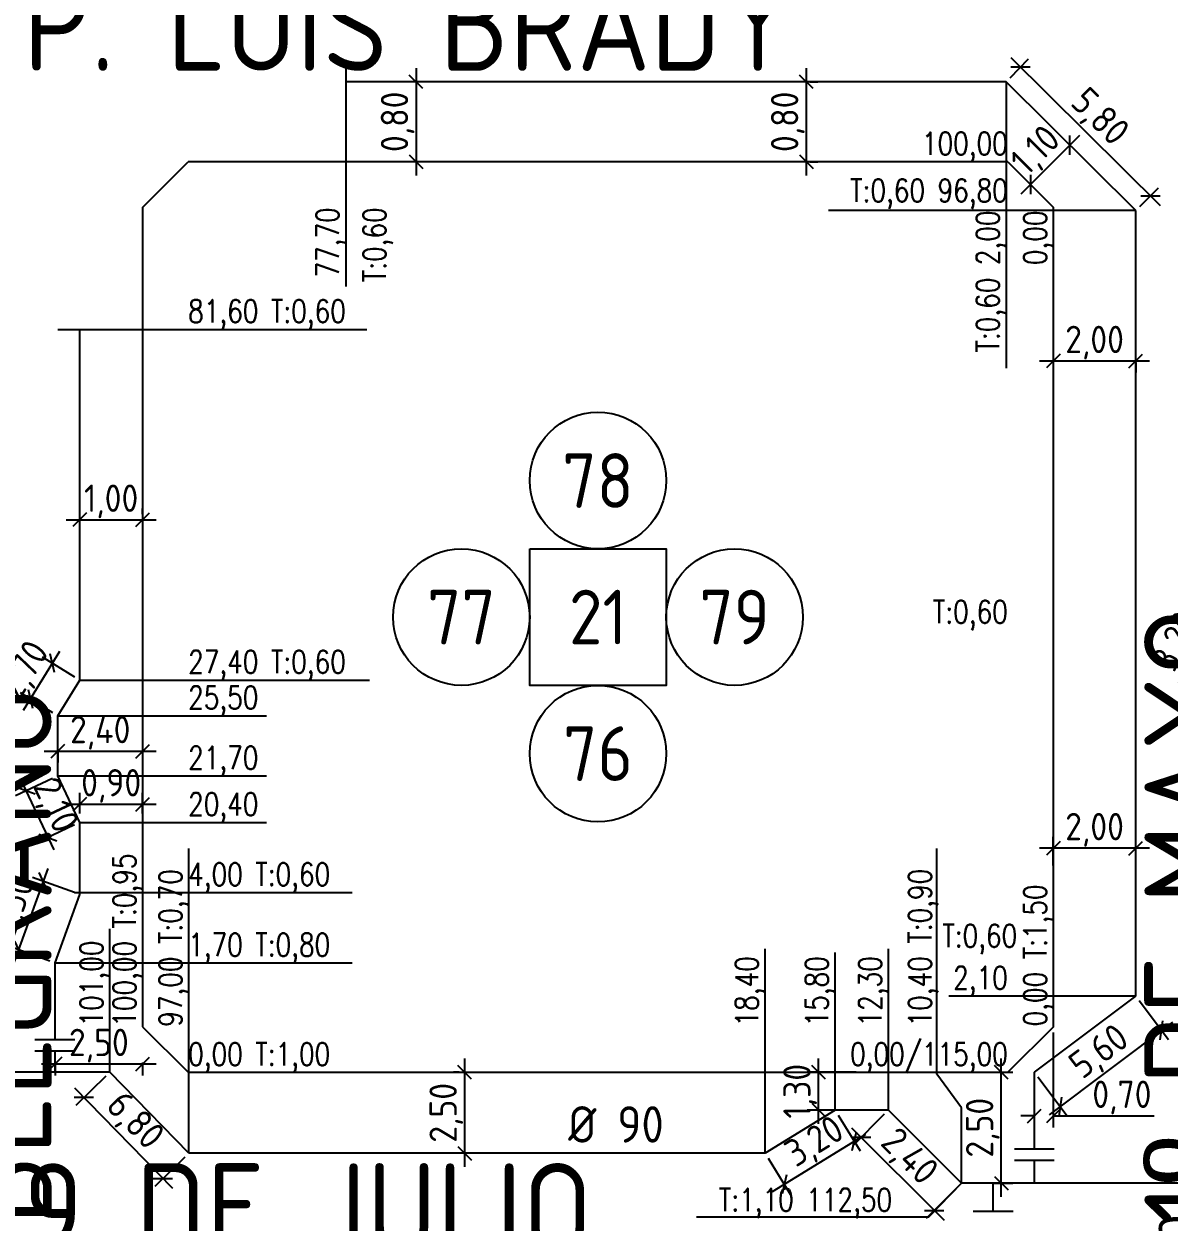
# Model space of a CAD drawing. Extents: x -48 to 13651, y -112 to 3468.
# Drawn here: x 2019.2 to 2144.9, y 1872.7 to 2004.3 of the extents above; entities that cross this region are included whole.
import ezdxf
from ezdxf.enums import TextEntityAlignment as Align

# ---------------------------------------------------------------- set-up
doc = ezdxf.new("R2010")
doc.units = 0
doc.header["$LTSCALE"] = 6
doc.header["$MEASUREMENT"] = 0
doc.layers.get('0').update_dxf_attribs({"linetype": 'CONTINUOUS'})
doc.layers.get('DEFPOINTS').update_dxf_attribs({"linetype": 'CONTINUOUS'})
for name, color, linetype in [('50', 41, 'CONTINUOUS'), ('63', 171, 'CONTINUOUS'), ('90', 11, 'CONTINUOUS'), ('CAS', 7, 'CONTINUOUS'), ('COTA', 2, 'CONTINUOUS'), ('MANZANAS', 7, 'CONTINUOUS'), ('NUMCASA', 12, 'CONTINUOUS'), ('NUMERO-CROQUIS', 13, 'CONTINUOUS'), ('NUMERO-MANZANA', 4, 'CONTINUOUS'), ('PROGRESIVA', 60, 'CONTINUOUS'), ('REDUCCIONES', 13, 'CONTINUOUS'), ('TXTDIAMETRO', 7, 'CONTINUOUS')]:
    doc.layers.add(name, color=color, linetype=linetype)
doc.layers.add('ATENCION', color=7, linetype='CONTINUOUS', plot=False)
doc.styles.add('ABADIMTCONDE', font='isocp.shx')
doc.styles.add('GEOSLAB703LTBT', font='isocp.shx', dxfattribs={"width": 0.9, "height": 8})
doc.styles.add('GOTHICE', font='GOTHICE.shx', dxfattribs={"height": 0.6})
doc.styles.add('ROMANS', font='romans.shx', dxfattribs={"width": 0.8, "height": 2.5})
doc.dimstyles.new('COTA02', dxfattribs={"dimtxt": 3, "dimasz": 1.5, "dimexe": 1.25, "dimexo": 0.625, "dimgap": 0.3, "dimtad": 1, "dimtoh": 1, "dimdsep": 46, "dimlunit": 6, "dimtxsty": 'ABADIMTCONDE', "dimblk1": 'OBLIQUE', "dimblk2": 'OBLIQUE', "dimsah": 1, "dimcen": 2.5, "dimdle": 1.5, "dimclrd": 60, "dimclre": 60, "dimclrt": 256, "dimadec": 0, "dimazin": 0, "dimtfac": 1, "dimtix": 1, "dimtofl": 0, "dimtmove": 0, "dimatfit": 0, "dimldrblk": 'OBLIQUE', "dimfxl": 1, "dimtolj": 1, "dimtzin": 0, "dimarcsym": 0})

# ---------------------------------------------------------------- blocks, each defined once
blk = doc.blocks.new('_OBLIQUE')
at = {"color": 0, "linetype": 'ByBlock'}
blk.add_line((-0.5, -0.5), (0.5, 0.5), dxfattribs=at)
blk = doc.blocks.new('*D330')
at = {"layer": 'COTA', "color": 60, "lineweight": -2, "transparency": 16777216}
for p, q in [((2149.5, 1939.01), (2145.97, 1931.95)), ((2151.56, 1936.3), (2147.71, 1938.23)), ((2149.37, 1931.93), (2145.52, 1933.85))]:
    blk.add_line(p, q, dxfattribs=at)
at = {"layer": 'DEFPOINTS', "color": 0, "transparency": 16777216}
for p in [(2152.12, 1936.02), (2146.64, 1933.29), (2149.93, 1931.65)]:
    blk.add_point(p, dxfattribs=at)
at = {"layer": 'COTA', "color": 60, "lineweight": -2, "transparency": 16777216, "xscale": 1.5, "yscale": 1.5, "zscale": 1.5}
for p, rotation in [((2148.83, 1937.67), 63.40057499952695), ((2146.64, 1933.29), 243.4005749995269)]:
    blk.add_blockref('_OBLIQUE', p, dxfattribs=dict(at, rotation=rotation))
at = {"layer": 'COTA', "transparency": 16777216, "insert": (2145.93, 1936.39), "char_height": 3, "attachment_point": 5, "rotation": 63.4006, "style": 'ABADIMTCONDE'}
blk.add_mtext('\\A1;3,20', dxfattribs=at)
blk = doc.blocks.new('*D334')
at = {"layer": 'COTA', "color": 60, "lineweight": -2, "transparency": 16777216}
for p, q in [((2067.61, 1878.75), (2067.61, 1890.65)), ((2066.98, 1889.15), (2066.36, 1889.15)), ((2066.98, 1880.25), (2066.36, 1880.25))]:
    blk.add_line(p, q, dxfattribs=at)
at = {"layer": 'DEFPOINTS', "color": 0, "transparency": 16777216}
for p in [(2067.61, 1889.15), (2067.61, 1889.15), (2067.61, 1880.25)]:
    blk.add_point(p, dxfattribs=at)
at = {"layer": 'COTA', "color": 60, "lineweight": -2, "transparency": 16777216, "xscale": 1.5, "yscale": 1.5, "zscale": 1.5}
for p, rotation in [((2067.61, 1889.15), 90), ((2067.61, 1880.25), 270)]:
    blk.add_blockref('_OBLIQUE', p, dxfattribs=dict(at, rotation=rotation))
at = {"layer": 'COTA', "transparency": 16777216, "insert": (2065.58, 1884.7), "char_height": 3, "attachment_point": 5, "rotation": 90, "style": 'ABADIMTCONDE'}
blk.add_mtext('\\A1;2,50', dxfattribs=at)
blk = doc.blocks.new('*D335')
at = {"layer": 'COTA', "color": 60, "lineweight": -2, "transparency": 16777216}
for p, q in [((2106.46, 1883.49), (2106.46, 1890.65)), ((2110.57, 1889.15), (2105.21, 1889.15)), ((2110.57, 1884.99), (2105.21, 1884.99))]:
    blk.add_line(p, q, dxfattribs=at)
at = {"layer": 'DEFPOINTS', "color": 0, "transparency": 16777216}
for p in [(2106.46, 1889.15), (2111.2, 1889.15), (2111.2, 1884.99)]:
    blk.add_point(p, dxfattribs=at)
at = {"layer": 'COTA', "color": 60, "lineweight": -2, "transparency": 16777216, "xscale": 1.5, "yscale": 1.5, "zscale": 1.5}
for p, rotation in [((2106.46, 1889.15), 90), ((2106.46, 1884.99), 270)]:
    blk.add_blockref('_OBLIQUE', p, dxfattribs=dict(at, rotation=rotation))
at = {"layer": 'COTA', "transparency": 16777216, "insert": (2104.43, 1887.07), "char_height": 3, "attachment_point": 5, "rotation": 90, "style": 'ABADIMTCONDE'}
blk.add_mtext('\\A1;1,30', dxfattribs=at)
blk = doc.blocks.new('*D336')
at = {"layer": 'COTA', "color": 60, "lineweight": -2, "transparency": 16777216}
for p, q in [((2126.52, 1875.47), (2126.52, 1890.65)), ((2125.56, 1889.15), (2127.77, 1889.15)), ((2125.56, 1876.97), (2127.77, 1876.97))]:
    blk.add_line(p, q, dxfattribs=at)
at = {"layer": 'DEFPOINTS', "color": 0, "transparency": 16777216}
for p in [(2124.94, 1889.15), (2126.52, 1889.15), (2124.94, 1876.97)]:
    blk.add_point(p, dxfattribs=at)
at = {"layer": 'COTA', "color": 60, "lineweight": -2, "transparency": 16777216, "xscale": 1.5, "yscale": 1.5, "zscale": 1.5}
for p, rotation in [((2126.52, 1889.15), 90), ((2126.52, 1876.97), 270)]:
    blk.add_blockref('_OBLIQUE', p, dxfattribs=dict(at, rotation=rotation))
at = {"layer": 'COTA', "transparency": 16777216, "insert": (2124.49, 1883.06), "char_height": 3, "attachment_point": 5, "rotation": 90, "style": 'ABADIMTCONDE'}
blk.add_mtext('\\A1;2,50', dxfattribs=at)
blk = doc.blocks.new('*D337')
at = {"layer": 'COTA', "color": 60, "lineweight": -2, "transparency": 16777216}
for p, q in [((2108.6, 1884.45), (2111.03, 1880.52)), ((2101.41, 1876.05), (2111.65, 1882.37)), ((2100.92, 1879.72), (2103.35, 1875.78))]:
    blk.add_line(p, q, dxfattribs=at)
at = {"layer": 'DEFPOINTS', "color": 0, "transparency": 16777216}
for p in [(2108.27, 1884.99), (2110.38, 1881.58), (2100.59, 1880.25)]:
    blk.add_point(p, dxfattribs=at)
at = {"layer": 'COTA', "color": 60, "lineweight": -2, "transparency": 16777216, "xscale": 1.5, "yscale": 1.5, "zscale": 1.5}
for p, rotation in [((2110.38, 1881.58), 31.65678850141489), ((2102.69, 1876.84), 211.6567885014149)]:
    blk.add_blockref('_OBLIQUE', p, dxfattribs=dict(at, rotation=rotation))
at = {"layer": 'COTA', "transparency": 16777216, "insert": (2106.13, 1881.34), "char_height": 3, "attachment_point": 5, "rotation": 31.6568, "style": 'ABADIMTCONDE'}
blk.add_mtext('\\A1;3,20', dxfattribs=at)
blk = doc.blocks.new('*D338')
at = {"layer": 'COTA', "color": 60, "lineweight": -2, "transparency": 16777216}
for p, q in [((2113.67, 1884.54), (2110.25, 1881.11)), ((2110.07, 1883.06), (2120.23, 1872.92)), ((2121.71, 1876.52), (2118.28, 1873.09))]:
    blk.add_line(p, q, dxfattribs=at)
at = {"layer": 'DEFPOINTS', "color": 0, "transparency": 16777216}
for p in [(2114.12, 1884.99), (2122.15, 1876.97), (2119.16, 1873.98)]:
    blk.add_point(p, dxfattribs=at)
at = {"layer": 'COTA', "color": 60, "lineweight": -2, "transparency": 16777216, "xscale": 1.5, "yscale": 1.5, "zscale": 1.5}
for p, rotation in [((2111.13, 1882), 135.0429450008638), ((2119.16, 1873.98), 315.0429450008639)]:
    blk.add_blockref('_OBLIQUE', p, dxfattribs=dict(at, rotation=rotation))
at = {"layer": 'COTA', "transparency": 16777216, "insert": (2116.27, 1879.73), "char_height": 3, "attachment_point": 5, "rotation": 315.0429, "style": 'ABADIMTCONDE'}
blk.add_mtext('\\A1;2,40', dxfattribs=at)
blk = doc.blocks.new('*D339')
at = {"layer": 'COTA', "color": 60, "lineweight": -2, "transparency": 16777216}
for p, q in [((2028.18, 1888.71), (2024.89, 1885.5)), ((2024.74, 1887.45), (2035.52, 1876.41)), ((2036.86, 1879.81), (2033.57, 1876.61))]:
    blk.add_line(p, q, dxfattribs=at)
at = {"layer": 'DEFPOINTS', "color": 0, "transparency": 16777216}
for p in [(2028.62, 1889.15), (2037.31, 1880.25), (2034.47, 1877.48)]:
    blk.add_point(p, dxfattribs=at)
at = {"layer": 'COTA', "color": 60, "lineweight": -2, "transparency": 16777216, "xscale": 1.5, "yscale": 1.5, "zscale": 1.5}
for p, rotation in [((2025.79, 1886.38), 134.2998810255233), ((2034.47, 1877.48), 314.2998810255233)]:
    blk.add_blockref('_OBLIQUE', p, dxfattribs=dict(at, rotation=rotation))
at = {"layer": 'COTA', "transparency": 16777216, "insert": (2031.25, 1883.68), "char_height": 3, "attachment_point": 5, "rotation": 314.2999, "style": 'ABADIMTCONDE'}
blk.add_mtext('\\A1;6,80', dxfattribs=at)
blk = doc.blocks.new('*D341')
at = {"layer": 'COTA', "color": 60, "lineweight": -2, "transparency": 16777216}
for p, q in [((2021.42, 1924.41), (2033.73, 1924.41)), ((2022.92, 1924.38), (2022.92, 1923.16)), ((2032.23, 1924.38), (2032.23, 1923.16))]:
    blk.add_line(p, q, dxfattribs=at)
at = {"layer": 'DEFPOINTS', "color": 0, "transparency": 16777216}
for p in [(2022.92, 1925.01), (2032.23, 1925.01), (2032.23, 1924.41)]:
    blk.add_point(p, dxfattribs=at)
at = {"layer": 'COTA', "color": 60, "lineweight": -2, "transparency": 16777216, "xscale": 1.5, "yscale": 1.5, "zscale": 1.5, "rotation": 180}
blk.add_blockref('_OBLIQUE', (2022.92, 1924.41), dxfattribs=at)
at = {"layer": 'COTA', "color": 60, "lineweight": -2, "transparency": 16777216, "xscale": 1.5, "yscale": 1.5, "zscale": 1.5}
blk.add_blockref('_OBLIQUE', (2032.23, 1924.41), dxfattribs=at)
at = {"layer": 'COTA', "transparency": 16777216, "insert": (2027.58, 1926.44), "char_height": 3, "attachment_point": 5, "style": 'ABADIMTCONDE'}
blk.add_mtext('\\A1;2,40', dxfattribs=at)
blk = doc.blocks.new('*D342')
at = {"layer": 'COTA', "color": 60, "lineweight": -2, "transparency": 16777216}
for p, q in [((2023.83, 1918.58), (2033.73, 1918.58)), ((2025.33, 1917.56), (2025.33, 1919.83)), ((2032.23, 1917.56), (2032.23, 1919.83))]:
    blk.add_line(p, q, dxfattribs=at)
at = {"layer": 'DEFPOINTS', "color": 0, "transparency": 16777216}
for p in [(2032.23, 1918.58), (2025.33, 1916.94), (2032.23, 1916.94)]:
    blk.add_point(p, dxfattribs=at)
at = {"layer": 'COTA', "color": 60, "lineweight": -2, "transparency": 16777216, "xscale": 1.5, "yscale": 1.5, "zscale": 1.5, "rotation": 180}
blk.add_blockref('_OBLIQUE', (2025.33, 1918.58), dxfattribs=at)
at = {"layer": 'COTA', "color": 60, "lineweight": -2, "transparency": 16777216, "xscale": 1.5, "yscale": 1.5, "zscale": 1.5}
blk.add_blockref('_OBLIQUE', (2032.23, 1918.58), dxfattribs=at)
at = {"layer": 'COTA', "transparency": 16777216, "insert": (2028.78, 1920.6), "char_height": 3, "attachment_point": 5, "style": 'ABADIMTCONDE'}
blk.add_mtext('\\A1;0,90', dxfattribs=at)
blk = doc.blocks.new('*D343')
at = {"layer": 'COTA', "color": 60, "lineweight": -2, "transparency": 16777216}
for p, q in [((2021.12, 1890.06), (2033.73, 1890.06)), ((2022.62, 1890.22), (2022.62, 1888.81)), ((2032.23, 1890.22), (2032.23, 1888.81))]:
    blk.add_line(p, q, dxfattribs=at)
at = {"layer": 'DEFPOINTS', "color": 0, "transparency": 16777216}
for p in [(2022.62, 1890.84), (2032.23, 1890.84), (2032.23, 1890.06)]:
    blk.add_point(p, dxfattribs=at)
at = {"layer": 'COTA', "color": 60, "lineweight": -2, "transparency": 16777216, "xscale": 1.5, "yscale": 1.5, "zscale": 1.5, "rotation": 180}
blk.add_blockref('_OBLIQUE', (2022.62, 1890.06), dxfattribs=at)
at = {"layer": 'COTA', "color": 60, "lineweight": -2, "transparency": 16777216, "xscale": 1.5, "yscale": 1.5, "zscale": 1.5}
blk.add_blockref('_OBLIQUE', (2032.23, 1890.06), dxfattribs=at)
at = {"layer": 'COTA', "transparency": 16777216, "insert": (2027.43, 1892.08), "char_height": 3, "attachment_point": 5, "style": 'ABADIMTCONDE'}
blk.add_mtext('\\A1;2,50', dxfattribs=at)
blk = doc.blocks.new('*D344')
at = {"layer": 'COTA', "color": 60, "lineweight": -2, "transparency": 16777216}
for p, q in [((2023.1, 1935.36), (2019.12, 1928.89)), ((2024.8, 1932.55), (2021.25, 1934.74)), ((2022.39, 1928.64), (2018.84, 1930.83))]:
    blk.add_line(p, q, dxfattribs=at)
at = {"layer": 'DEFPOINTS', "color": 0, "transparency": 16777216}
for p in [(2025.33, 1932.22), (2019.9, 1930.17), (2022.92, 1928.31)]:
    blk.add_point(p, dxfattribs=at)
at = {"layer": 'COTA', "color": 60, "lineweight": -2, "transparency": 16777216, "xscale": 1.5, "yscale": 1.5, "zscale": 1.5}
for p, rotation in [((2022.31, 1934.08), 58.35408803042115), ((2019.9, 1930.17), 238.3540880304211)]:
    blk.add_blockref('_OBLIQUE', p, dxfattribs=dict(at, rotation=rotation))
at = {"layer": 'COTA', "transparency": 16777216, "insert": (2019.38, 1933.19), "char_height": 3, "attachment_point": 5, "rotation": 58.3541, "style": 'ABADIMTCONDE'}
blk.add_mtext('\\A1;2,70', dxfattribs=at)
blk = doc.blocks.new('*D345')
at = {"layer": 'COTA', "color": 60, "lineweight": -2, "transparency": 16777216}
for p, q in [((2022.35, 1921.43), (2018.29, 1919.52)), ((2018.78, 1921.41), (2022.47, 1913.58)), ((2024.76, 1916.32), (2020.7, 1914.4))]:
    blk.add_line(p, q, dxfattribs=at)
at = {"layer": 'DEFPOINTS', "color": 0, "transparency": 16777216}
for p in [(2022.92, 1921.7), (2025.33, 1916.59), (2021.83, 1914.94)]:
    blk.add_point(p, dxfattribs=at)
at = {"layer": 'COTA', "color": 60, "lineweight": -2, "transparency": 16777216, "xscale": 1.5, "yscale": 1.5, "zscale": 1.5}
for p, rotation in [((2019.42, 1920.05), 115.2342784819449), ((2021.83, 1914.94), 295.2342784819449)]:
    blk.add_blockref('_OBLIQUE', p, dxfattribs=dict(at, rotation=rotation))
at = {"layer": 'COTA', "transparency": 16777216, "insert": (2022.46, 1918.36), "char_height": 3, "attachment_point": 5, "rotation": 295.2343, "style": 'ABADIMTCONDE'}
blk.add_mtext('\\A1;2,10', dxfattribs=at)
blk = doc.blocks.new('*D346')
at = {"layer": 'COTA', "color": 60, "lineweight": -2, "transparency": 16777216}
for p, q in [((2021.83, 1911.53), (2018.1, 1901.19)), ((2024.74, 1908.89), (2020.14, 1910.55)), ((2022.03, 1901.37), (2017.43, 1903.03))]:
    blk.add_line(p, q, dxfattribs=at)
at = {"layer": 'DEFPOINTS', "color": 0, "transparency": 16777216}
for p in [(2025.33, 1908.68), (2018.61, 1902.6), (2022.62, 1901.16)]:
    blk.add_point(p, dxfattribs=at)
at = {"layer": 'COTA', "color": 60, "lineweight": -2, "transparency": 16777216, "xscale": 1.5, "yscale": 1.5, "zscale": 1.5}
for p, rotation in [((2021.32, 1910.12), 70.17368347826982), ((2018.61, 1902.6), 250.1736834782698)]:
    blk.add_blockref('_OBLIQUE', p, dxfattribs=dict(at, rotation=rotation))
at = {"layer": 'COTA', "transparency": 16777216, "insert": (2018.17, 1907.36), "char_height": 3, "attachment_point": 5, "rotation": 70.1737, "style": 'ABADIMTCONDE'}
blk.add_mtext('\\A1;3,30', dxfattribs=at)
blk = doc.blocks.new('*D347')
at = {"layer": 'COTA', "color": 60, "lineweight": -2, "transparency": 16777216}
for p, q in [((2062.26, 1999.43), (2062.26, 1987.65)), ((2061.86, 1997.93), (2061.01, 1997.93)), ((2061.86, 1989.15), (2061.01, 1989.15))]:
    blk.add_line(p, q, dxfattribs=at)
at = {"layer": 'DEFPOINTS', "color": 0, "transparency": 16777216}
for p in [(2062.49, 1997.93), (2062.26, 1989.15), (2062.49, 1989.15)]:
    blk.add_point(p, dxfattribs=at)
at = {"layer": 'COTA', "color": 60, "lineweight": -2, "transparency": 16777216, "xscale": 1.5, "yscale": 1.5, "zscale": 1.5}
for p, rotation in [((2062.26, 1997.93), 90), ((2062.26, 1989.15), 270)]:
    blk.add_blockref('_OBLIQUE', p, dxfattribs=dict(at, rotation=rotation))
at = {"layer": 'COTA', "transparency": 16777216, "insert": (2060.24, 1993.54), "char_height": 3, "attachment_point": 5, "rotation": 90, "style": 'ABADIMTCONDE'}
blk.add_mtext('\\A1;0,80', dxfattribs=at)
blk = doc.blocks.new('*D348')
at = {"layer": 'COTA', "color": 60, "lineweight": -2, "transparency": 16777216}
for p, q in [((2105.11, 1999.43), (2105.11, 1987.65)), ((2105.51, 1997.93), (2106.36, 1997.93)), ((2105.51, 1989.15), (2106.36, 1989.15))]:
    blk.add_line(p, q, dxfattribs=at)
at = {"layer": 'DEFPOINTS', "color": 0, "transparency": 16777216}
for p in [(2104.88, 1997.93), (2104.88, 1989.15), (2105.11, 1989.15)]:
    blk.add_point(p, dxfattribs=at)
at = {"layer": 'COTA', "color": 60, "lineweight": -2, "transparency": 16777216, "xscale": 1.5, "yscale": 1.5, "zscale": 1.5}
for p, rotation in [((2105.11, 1997.93), 90), ((2105.11, 1989.15), 270)]:
    blk.add_blockref('_OBLIQUE', p, dxfattribs=dict(at, rotation=rotation))
at = {"layer": 'COTA', "transparency": 16777216, "insert": (2103.08, 1993.54), "char_height": 3, "attachment_point": 5, "rotation": 90, "style": 'ABADIMTCONDE'}
blk.add_mtext('\\A1;0,80', dxfattribs=at)
blk = doc.blocks.new('*D349')
at = {"layer": 'COTA', "color": 60, "lineweight": -2, "transparency": 16777216}
for p, q in [((2135.12, 1992.03), (2128.67, 1985.58)), ((2133.72, 1991.31), (2133.17, 1991.85)), ((2129.4, 1986.98), (2128.85, 1987.53))]:
    blk.add_line(p, q, dxfattribs=at)
at = {"layer": 'DEFPOINTS', "color": 0, "transparency": 16777216}
for p in [(2134.16, 1990.86), (2129.73, 1986.65), (2129.84, 1986.54)]:
    blk.add_point(p, dxfattribs=at)
at = {"layer": 'COTA', "color": 60, "lineweight": -2, "transparency": 16777216, "xscale": 1.5, "yscale": 1.5, "zscale": 1.5}
for p, rotation in [((2134.06, 1990.97), 45), ((2129.73, 1986.65), 225)]:
    blk.add_blockref('_OBLIQUE', p, dxfattribs=dict(at, rotation=rotation))
at = {"layer": 'COTA', "transparency": 16777216, "insert": (2130.46, 1990.24), "char_height": 3, "attachment_point": 5, "rotation": 45, "style": 'ABADIMTCONDE'}
blk.add_mtext('\\A1;1,10', dxfattribs=at)
blk = doc.blocks.new('*D350')
at = {"layer": 'COTA', "color": 60, "lineweight": -2, "transparency": 16777216}
for p, q in [((2127.48, 1998.37), (2129.52, 2000.44)), ((2127.58, 2000.61), (2143.95, 1984.36)), ((2141.72, 1984.24), (2143.77, 1986.3))]:
    blk.add_line(p, q, dxfattribs=at)
at = {"layer": 'DEFPOINTS', "color": 0, "transparency": 16777216}
for p in [(2127.04, 1997.93), (2142.89, 1985.42), (2141.28, 1983.8)]:
    blk.add_point(p, dxfattribs=at)
at = {"layer": 'COTA', "color": 60, "lineweight": -2, "transparency": 16777216, "xscale": 1.5, "yscale": 1.5, "zscale": 1.5}
for p, rotation in [((2128.64, 1999.55), 135.2234348474931), ((2142.89, 1985.42), 315.2234348474931)]:
    blk.add_blockref('_OBLIQUE', p, dxfattribs=dict(at, rotation=rotation))
at = {"layer": 'COTA', "transparency": 16777216, "insert": (2137.19, 1993.92), "char_height": 3, "attachment_point": 5, "rotation": 315.2234, "style": 'ABADIMTCONDE'}
blk.add_mtext('\\A1;5,80', dxfattribs=at)
blk = doc.blocks.new('*D351')
at = {"layer": 'COTA', "color": 60, "lineweight": -2, "transparency": 16777216}
for p, q in [((2142.78, 1967.26), (2130.73, 1967.26)), ((2132.23, 1967.09), (2132.23, 1966.01)), ((2141.28, 1967.09), (2141.28, 1966.01))]:
    blk.add_line(p, q, dxfattribs=at)
at = {"layer": 'DEFPOINTS', "color": 0, "transparency": 16777216}
for p in [(2132.23, 1967.71), (2132.23, 1967.26), (2141.28, 1967.71)]:
    blk.add_point(p, dxfattribs=at)
at = {"layer": 'COTA', "color": 60, "lineweight": -2, "transparency": 16777216, "xscale": 1.5, "yscale": 1.5, "zscale": 1.5, "rotation": 180}
blk.add_blockref('_OBLIQUE', (2132.23, 1967.26), dxfattribs=at)
at = {"layer": 'COTA', "color": 60, "lineweight": -2, "transparency": 16777216, "xscale": 1.5, "yscale": 1.5, "zscale": 1.5}
blk.add_blockref('_OBLIQUE', (2141.28, 1967.26), dxfattribs=at)
at = {"layer": 'COTA', "transparency": 16777216, "insert": (2136.76, 1969.29), "char_height": 3, "attachment_point": 5, "style": 'ABADIMTCONDE'}
blk.add_mtext('\\A1;2,00', dxfattribs=at)
blk = doc.blocks.new('*D352')
at = {"layer": 'COTA', "color": 60, "lineweight": -2, "transparency": 16777216}
for p, q in [((2132.23, 1911.86), (2132.23, 1915.01)), ((2141.28, 1911.86), (2141.28, 1915.01)), ((2142.78, 1913.76), (2130.73, 1913.76))]:
    blk.add_line(p, q, dxfattribs=at)
at = {"layer": 'DEFPOINTS', "color": 0, "transparency": 16777216}
for p in [(2132.23, 1913.76), (2132.23, 1911.23), (2141.28, 1911.23)]:
    blk.add_point(p, dxfattribs=at)
at = {"layer": 'COTA', "color": 60, "lineweight": -2, "transparency": 16777216, "xscale": 1.5, "yscale": 1.5, "zscale": 1.5, "rotation": 180}
blk.add_blockref('_OBLIQUE', (2132.23, 1913.76), dxfattribs=at)
at = {"layer": 'COTA', "color": 60, "lineweight": -2, "transparency": 16777216, "xscale": 1.5, "yscale": 1.5, "zscale": 1.5}
blk.add_blockref('_OBLIQUE', (2141.28, 1913.76), dxfattribs=at)
at = {"layer": 'COTA', "transparency": 16777216, "insert": (2136.76, 1915.78), "char_height": 3, "attachment_point": 5, "style": 'ABADIMTCONDE'}
blk.add_mtext('\\A1;2,00', dxfattribs=at)
blk = doc.blocks.new('*D353')
at = {"layer": 'COTA', "color": 60, "lineweight": -2, "transparency": 16777216}
for p, q in [((2141.66, 1897.02), (2144.87, 1892.76)), ((2145.31, 1894.66), (2131.79, 1884.48)), ((2130.53, 1888.65), (2133.74, 1884.38))]:
    blk.add_line(p, q, dxfattribs=at)
at = {"layer": 'DEFPOINTS', "color": 0, "transparency": 16777216}
for p in [(2141.28, 1897.52), (2130.15, 1889.15), (2132.99, 1885.38)]:
    blk.add_point(p, dxfattribs=at)
at = {"layer": 'COTA', "color": 60, "lineweight": -2, "transparency": 16777216, "xscale": 1.5, "yscale": 1.5, "zscale": 1.5}
for p, rotation in [((2144.12, 1893.76), 36.96372825846124), ((2132.99, 1885.38), 216.9637282584613)]:
    blk.add_blockref('_OBLIQUE', p, dxfattribs=dict(at, rotation=rotation))
at = {"layer": 'COTA', "transparency": 16777216, "insert": (2137.4, 1891.23), "char_height": 3, "attachment_point": 5, "rotation": 36.9637, "style": 'ABADIMTCONDE'}
blk.add_mtext('\\A1;5,60', dxfattribs=at)
blk = doc.blocks.new('*D1079')
at = {"layer": 'COTA', "color": 60, "lineweight": -2, "transparency": 16777216}
for p, q in [((2025.33, 1950.45), (2025.33, 1951.08)), ((2032.23, 1950.45), (2032.23, 1951.08)), ((2023.83, 1949.83), (2033.73, 1949.83))]:
    blk.add_line(p, q, dxfattribs=at)
at = {"layer": 'DEFPOINTS', "color": 0, "transparency": 16777216}
for p in [(2025.33, 1949.83), (2032.23, 1949.83), (2032.23, 1949.83)]:
    blk.add_point(p, dxfattribs=at)
at = {"layer": 'COTA', "color": 60, "lineweight": -2, "transparency": 16777216, "xscale": 1.5, "yscale": 1.5, "zscale": 1.5, "rotation": 180}
blk.add_blockref('_OBLIQUE', (2025.33, 1949.83), dxfattribs=at)
at = {"layer": 'COTA', "color": 60, "lineweight": -2, "transparency": 16777216, "xscale": 1.5, "yscale": 1.5, "zscale": 1.5}
blk.add_blockref('_OBLIQUE', (2032.23, 1949.83), dxfattribs=at)
at = {"layer": 'COTA', "transparency": 16777216, "insert": (2028.78, 1951.85), "char_height": 3, "attachment_point": 5, "style": 'ABADIMTCONDE'}
blk.add_mtext('\\A1;1,00', dxfattribs=at)
blk = doc.blocks.new('*D1080')
at = {"layer": 'COTA', "color": 60, "lineweight": -2, "transparency": 16777216}
for p, q in [((2132.23, 1893.52), (2132.23, 1883.1)), ((2130.15, 1884.35), (2128.65, 1884.35)), ((2130.15, 1884.83), (2130.15, 1885.6)), ((2132.23, 1884.35), (2143.29, 1884.35))]:
    blk.add_line(p, q, dxfattribs=at)
at = {"layer": 'DEFPOINTS', "color": 0, "transparency": 16777216}
for p in [(2132.23, 1894.15), (2132.23, 1884.35), (2130.15, 1884.21)]:
    blk.add_point(p, dxfattribs=at)
at = {"layer": 'COTA', "color": 60, "lineweight": -2, "transparency": 16777216, "xscale": 1.5, "yscale": 1.5, "zscale": 1.5}
blk.add_blockref('_OBLIQUE', (2130.15, 1884.35), dxfattribs=at)
at = {"layer": 'COTA', "color": 60, "lineweight": -2, "transparency": 16777216, "xscale": 1.5, "yscale": 1.5, "zscale": 1.5, "rotation": 180}
blk.add_blockref('_OBLIQUE', (2132.23, 1884.35), dxfattribs=at)
at = {"layer": 'COTA', "transparency": 16777216, "insert": (2139.76, 1886.38), "char_height": 3, "attachment_point": 5, "style": 'ABADIMTCONDE'}
blk.add_mtext('\\A1;0,70', dxfattribs=at)
blk = doc.blocks.new('Ø90')
at = {"layer": 'TXTDIAMETRO', "color": 7, "ltscale": 0.1, "style": 'ABADIMTCONDE'}
blk.add_text('Ø 90', height=4, dxfattribs=at).set_placement((0, 0), align=Align.MIDDLE)

msp = doc.modelspace()

# ---------------------------------------------------------------- linework, layer by layer
at = {"layer": '50', "ltscale": 0.1}
for p, q in [((2127.036, 1997.931), (2054.534, 1997.931)), ((2141.282, 1983.796), (2127.036, 1997.931)), ((2141.282, 1897.521), (2141.282, 1983.796)), ((2025.327, 1932.223), (2025.327, 1970.745)), ((2022.918, 1928.314), (2025.327, 1932.223)), ((2022.918, 1921.698), (2022.918, 1928.314)), ((2025.327, 1916.585), (2022.918, 1921.698)), ((2025.327, 1908.678), (2025.327, 1916.585)), ((2022.617, 1901.16), (2025.327, 1908.678)), ((2022.617, 1892.755), (2022.617, 1901.16)), ((2130.152, 1889.145), (2141.282, 1897.521)), ((2130.152, 1880.754), (2130.152, 1889.145))]:
    msp.add_line(p, q, dxfattribs=at)
at = {"layer": '63', "ltscale": 0.1}
for p, q in [((2022.617, 1889.145), (2022.617, 1891.507)), ((2130.152, 1877.071), (2130.152, 1879.507)), ((2125.618, 1873.913), (2125.618, 1876.967))]:
    msp.add_line(p, q, dxfattribs=at)
at = {"layer": '90', "ltscale": 0.1}
for p, q in [((2028.622, 1889.145), (2002.258, 1889.145)), ((2037.306, 1880.247), (2028.622, 1889.145)), ((2108.275, 1884.986), (2100.589, 1880.247)), ((2114.116, 1884.986), (2108.275, 1884.986)), ((2122.148, 1876.967), (2114.116, 1884.986)), ((2100.589, 1880.247), (2037.306, 1880.247)), ((2166.654, 1876.967), (2122.148, 1876.967))]:
    msp.add_line(p, q, dxfattribs=at)
at = {"layer": 'CAS', "ltscale": 0.1}
for p, q in [((2054.534, 2000.336), (2054.534, 1995.525)), ((2022.918, 1970.745), (2027.737, 1970.745))]:
    msp.add_line(p, q, dxfattribs=at)
at = {"layer": 'MANZANAS'}
for p, q in [((2032.234, 1984.145), (2037.234, 1989.145)), ((2127.234, 1989.145), (2037.234, 1989.145)), ((2127.234, 1989.145), (2132.234, 1984.145)), ((2032.234, 1984.145), (2032.234, 1894.145)), ((2132.234, 1894.145), (2132.234, 1984.145)), ((2032.234, 1894.145), (2037.234, 1889.145)), ((2132.234, 1894.145), (2127.234, 1889.145)), ((2037.234, 1889.145), (2127.234, 1889.145))]:
    msp.add_line(p, q, dxfattribs=at)
at = {"layer": 'NUMERO-CROQUIS'}
for centre in [(2082.234, 1954.145), (2067.234, 1939.145), (2097.234, 1939.145), (2082.234, 1924.145)]:
    msp.add_circle(centre, 7.5, dxfattribs=at)
at = {"layer": 'NUMERO-MANZANA'}
msp.add_lwpolyline([(2074.734, 1946.645), (2089.734, 1946.645), (2089.734, 1931.645), (2074.734, 1931.645)], close=True, dxfattribs=at)
at = {"layer": 'PROGRESIVA'}
for p, q in [((2054.534, 1997.931), (2054.534, 1975.458)), ((2127.036, 1997.931), (2127.036, 1966.49)), ((2141.282, 1983.796), (2107.53, 1983.796)), ((2025.327, 1970.745), (2056.852, 1970.745)), ((2025.327, 1932.223), (2057.146, 1932.223)), ((2022.918, 1928.314), (2045.819, 1928.314)), ((2022.918, 1921.698), (2045.819, 1921.698)), ((2025.327, 1916.585), (2045.819, 1916.585)), ((2037.306, 1880.247), (2037.306, 1913.727)), ((2119.445, 1888.943), (2119.445, 1913.727)), ((2024.739, 1908.89), (2055.234, 1908.89)), ((2028.622, 1889.145), (2028.622, 1904.905)), ((2100.589, 1880.247), (2100.589, 1902.7)), ((2108.275, 1884.986), (2108.275, 1902.296)), ((2114.116, 1884.986), (2114.116, 1902.7)), ((2022.617, 1901.16), (2055.234, 1901.16)), ((2141.282, 1897.521), (2120.769, 1897.521)), ((2122.148, 1885.235), (2119.445, 1888.943)), ((2122.148, 1876.967), (2122.148, 1885.235)), ((2118.573, 1873.279), (2122.148, 1876.967)), ((2093.036, 1873.279), (2118.573, 1873.279))]:
    msp.add_line(p, q, dxfattribs=at)
at = {"layer": 'REDUCCIONES', "ltscale": 0.1}
for p, q in [((2020.4, 1892.755), (2024.774, 1892.755)), ((2020.4, 1891.507), (2024.774, 1891.507)), ((2127.964, 1880.754), (2132.339, 1880.754)), ((2127.964, 1879.507), (2132.339, 1879.507)), ((2123.431, 1873.913), (2127.806, 1873.913))]:
    msp.add_line(p, q, dxfattribs=at)

# ---------------------------------------------------------------- block references
at = {"layer": 'COTA'}
msp.add_blockref('Ø90', (2084.21, 1883.429), dxfattribs=at)

# ---------------------------------------------------------------- texts
at = {"layer": 'ATENCION', "style": 'GEOSLAB703LTBT'}
for s, p in [('P. LUIS BRADY', (2019.141, 2004.145)), ('9 DE JULIO', (2019.141, 1874.145))]:
    msp.add_text(s, height=10, dxfattribs=at).set_placement(p, align=Align.MIDDLE_LEFT)
for s, p in [('1º DE MAYO', (2147.234, 1872.415)), ('BELGRANO', (2017.234, 1872.415))]:
    msp.add_text(s, height=10, rotation=90, dxfattribs=at).set_placement(p, align=Align.MIDDLE_LEFT)
at = {"layer": 'NUMCASA', "color": 12, "linetype": 'Continuous', "style": 'GOTHICE'}
msp.add_text('500', height=4, rotation=90, dxfattribs=at).set_placement((2149.029, 1869.005), align=Align.BOTTOM_CENTER)
at = {"layer": 'NUMERO-CROQUIS', "style": 'GEOSLAB703LTBT'}
for s, p in [('78', (2082.234, 1954.145)), ('77', (2067.234, 1939.145)), ('79', (2097.234, 1939.145)), ('76', (2082.234, 1924.145))]:
    msp.add_text(s, height=6, dxfattribs=at).set_placement(p, align=Align.MIDDLE)
at = {"layer": 'NUMERO-MANZANA', "style": 'GEOSLAB703LTBT'}
msp.add_text('21', height=6, dxfattribs=at).set_placement((2082.234, 1939.145), align=Align.MIDDLE)
at = {"layer": 'PROGRESIVA', "style": 'ROMANS', "width": 0.8}
for s, p in [('100,00', (2127.234, 1989.145)), ('T:0,60 96,80', (2127.234, 1984)), ('T:0,60', (2127.234, 1937.72)), ('T:0,60', (2128.272, 1902.142)), ('2,10', (2127.234, 1897.521)), ('0,00/115,00', (2127.234, 1889.145)), ('T:1,10 112,50', (2114.534, 1873.149))]:
    msp.add_text(s, height=2.5, dxfattribs=at).set_placement(p, align=Align.BOTTOM_RIGHT)
for s, p in [('77,70', (2054.534, 1984.145)), ('T:0,60', (2059.705, 1984.145)), ('T:0,60 2,00', (2127.036, 1983.796)), ('0,00', (2132.234, 1983.796))]:
    msp.add_text(s, height=2.5, rotation=90, dxfattribs=at).set_placement(p, align=Align.BOTTOM_RIGHT)
for s, p in [('81,60 T:0,60', (2037.234, 1970.745)), ('27,40 T:0,60', (2037.234, 1932.223)), ('25,50', (2037.234, 1928.314)), ('21,70', (2037.234, 1921.698)), ('20,40', (2037.234, 1916.585)), ('4,00 T:0,60', (2037.234, 1908.89)), ('1,70 T:0,80', (2037.234, 1901.16)), ('0,00 T:1,00', (2037.234, 1889.145))]:
    msp.add_text(s, height=2.5, dxfattribs=at).set_placement(p, align=Align.BOTTOM_LEFT)
for s, p in [('100,00 T:0,95', (2032.234, 1894.145)), ('97,00 T:0,70', (2037.306, 1894.145)), ('10,40 T:0,90', (2119.593, 1894.184)), ('0,00 T:1,50', (2132.234, 1894.184)), ('101,00', (2028.622, 1894.184)), ('18,40', (2100.589, 1894.184)), ('15,80', (2108.275, 1894.184)), ('12,30', (2114.116, 1894.184))]:
    msp.add_text(s, height=2.5, rotation=90, dxfattribs=at).set_placement(p, align=Align.BOTTOM_LEFT)

# ---------------------------------------------------------------- dimensions: what is measured, and where the dimension line sits
at = {"layer": 'COTA'}
for p1, p2, distance, text, picture, middle in [((2127.036, 1997.931), (2141.282, 1983.796), 2.283, '5,80', '*D350', (2137.193, 1993.921)), ((2134.159, 1990.863), (2129.837, 1986.542), -0.147, '1,10', '*D349', (2130.463, 1990.238)), ((2025.327, 1949.827), (2032.234, 1949.827), 0, '1,00', '*D1079', (2028.781, 1951.852)), ((2022.918, 1925.006), (2032.234, 1925.006), -0.595, '2,40', '*D341', (2027.576, 1926.436)), ((2022.617, 1890.844), (2032.234, 1890.844), -0.788, '2,50', '*D343', (2027.425, 1892.081))]:
    dim = msp.add_aligned_dim(p1=p1, p2=p2, distance=distance, text=text, dimstyle='COTA02', dxfattribs=at)
    dim.commit()
    dim.dimension.update_dxf_attribs({"geometry": picture, "text_midpoint": middle})
for base, p1, p2, text, picture, middle in [((2062.263, 1989.145), (2062.488, 1997.931), (2062.488, 1989.145), '0,80', '*D347', (2060.238, 1993.538)), ((2105.107, 1989.145), (2104.882, 1997.931), (2104.882, 1989.145), '0,80', '*D348', (2103.082, 1993.538)), ((2067.606, 1889.145), (2067.606, 1880.247), (2067.606, 1889.145), '2,50', '*D334', (2065.581, 1884.696)), ((2126.52, 1889.145), (2124.937, 1876.967), (2124.937, 1889.145), '2,50', '*D336', (2124.495, 1883.056))]:
    dim = msp.add_linear_dim(base=base, p1=p1, p2=p2, angle=90, text=text, dimstyle='COTA02', dxfattribs=at)
    dim.commit()
    dim.dimension.update_dxf_attribs({"geometry": picture, "text_midpoint": middle})
for base, p1, p2, picture, middle in [((2132.234, 1967.261), (2141.282, 1967.711), (2132.234, 1967.711), '*D351', (2136.758, 1969.286)), ((2132.234, 1913.756), (2141.282, 1911.233), (2132.234, 1911.233), '*D352', (2136.758, 1915.781))]:
    dim = msp.add_linear_dim(base=base, p1=p1, p2=p2, text='2,00', dimstyle='COTA02', dxfattribs=at)
    dim.commit()
    dim.dimension.update_dxf_attribs({"geometry": picture, "text_midpoint": middle})
for base, p1, p2, angle, text, picture, middle, dimtype in [((2146.642, 1933.292), (2152.12, 1936.02), (2149.93, 1931.646), 243.40057, '3,20', '*D330', (2147.737, 1935.479), 161), ((2019.903, 1930.172), (2025.327, 1932.223), (2022.918, 1928.314), 238.35409, '2,70', '*D344', (2021.108, 1932.127), 161), ((2021.831, 1914.937), (2022.918, 1921.698), (2025.327, 1916.585), 295.23428, '2,10', '*D345', (2020.626, 1917.494), 161), ((2032.234, 1918.578), (2025.327, 1916.938), (2032.234, 1916.938), 0, '0,90', '*D342', (2028.781, 1918.578), 161), ((2018.609, 1902.604), (2025.327, 1908.678), (2022.617, 1901.16), 250.17368, '3,30', '*D346', (2020.075, 1906.67), 161), ((2132.986, 1885.379), (2141.282, 1897.521), (2130.152, 1889.145), 216.96373, '5,60', '*D353', (2138.614, 1889.615), 161), ((2106.456, 1889.145), (2111.196, 1884.986), (2111.196, 1889.145), 90, '1,30', '*D335', (2106.456, 1887.066), 160), ((2034.469, 1877.479), (2028.622, 1889.145), (2037.306, 1880.247), 314.29988, '6,80', '*D339', (2029.799, 1882.264), 161), ((2110.375, 1881.58), (2100.589, 1880.247), (2108.275, 1884.986), 31.65679, '3,20', '*D337', (2107.192, 1879.618), 161), ((2119.164, 1873.979), (2114.116, 1884.986), (2122.148, 1876.967), 315.04295, '2,40', '*D338', (2114.842, 1878.295), 161)]:
    dim = msp.add_linear_dim(base=base, p1=p1, p2=p2, angle=angle, text=text, dimstyle='COTA02', dxfattribs=at)
    dim.commit()
    dim.dimension.update_dxf_attribs({"geometry": picture, "text_midpoint": middle, "dimtype": dimtype})
at = {"layer": 'COTA', "color": 12}
dim = msp.add_linear_dim(base=(2132.234, 1884.353), p1=(2130.152, 1884.206), p2=(2132.234, 1894.145), text='0,70', dimstyle='COTA02', dxfattribs=at)
dim.commit()
dim.dimension.update_dxf_attribs({"geometry": '*D1080', "text_midpoint": (2139.761, 1884.353), "dimtype": 160})

doc.saveas('drawing.dxf')
